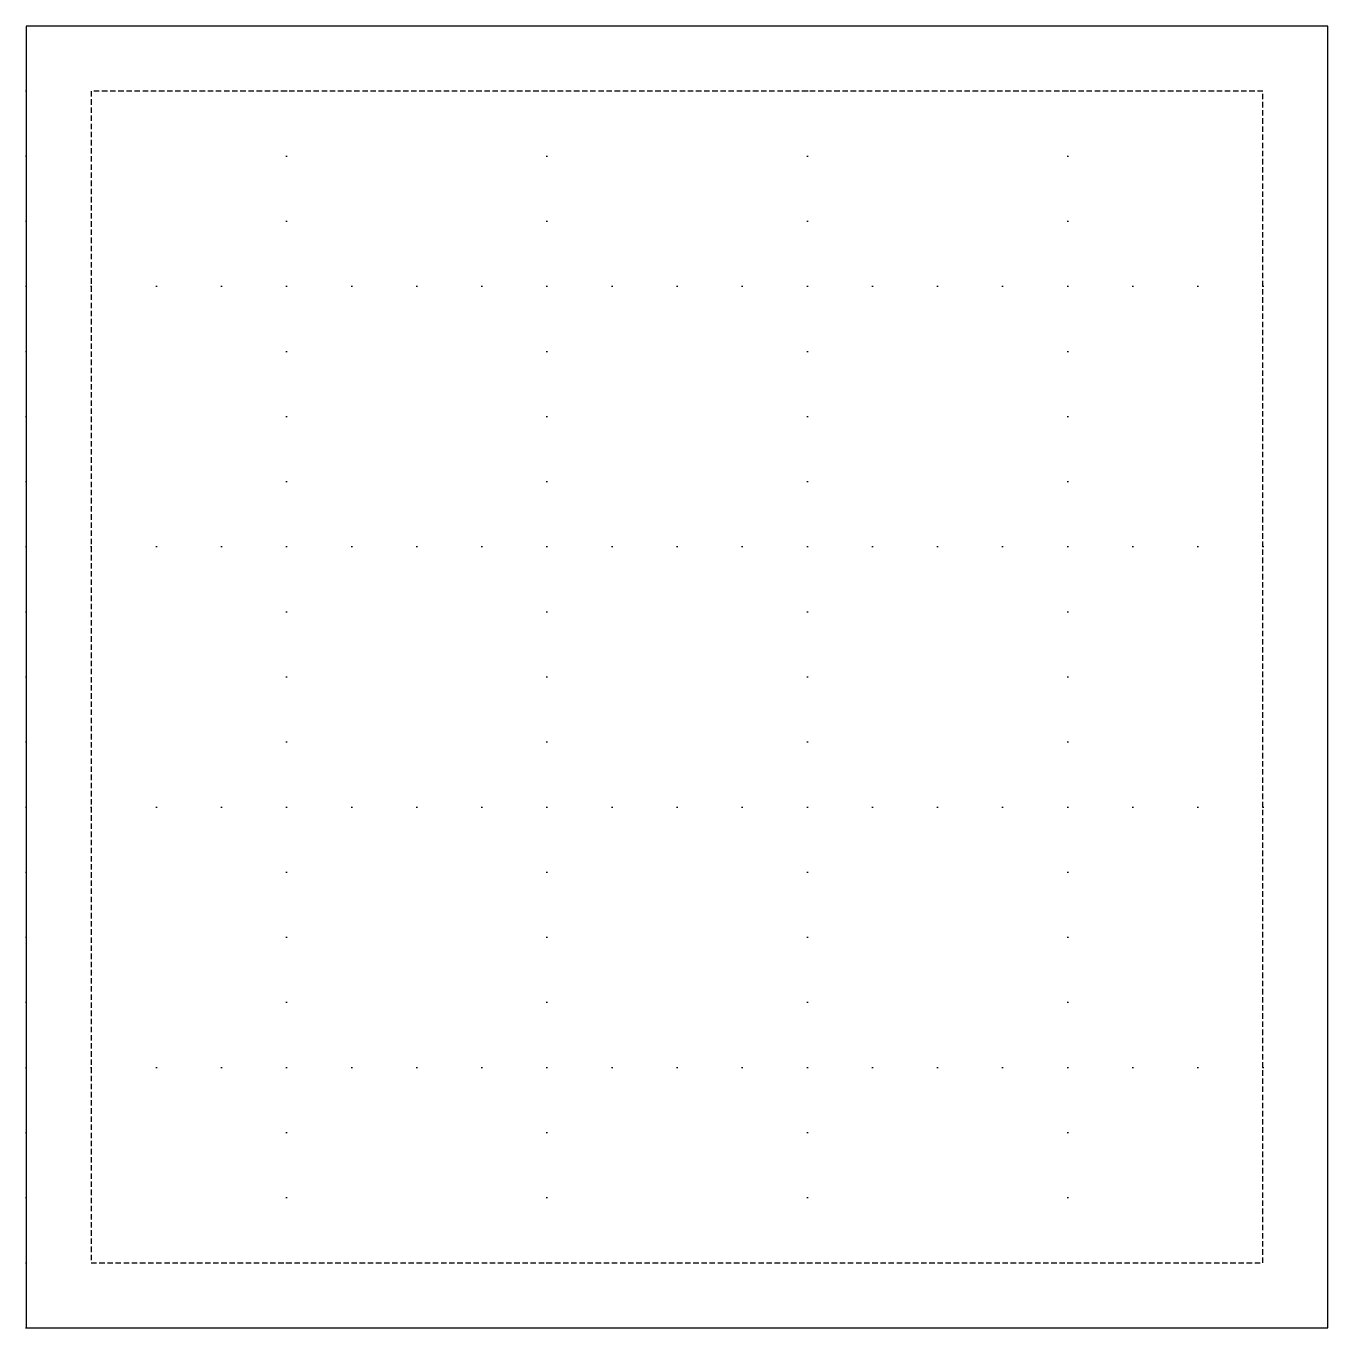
# Model space of a CAD drawing. Header units: inches. Extents: x 0 to 60, y 0 to 60.
import ezdxf

# ---------------------------------------------------------------- set-up
doc = ezdxf.new("R2010")
doc.units = ezdxf.units.IN
doc.header["$MEASUREMENT"] = 0
doc.linetypes.add('DOT', pattern=[0.25, 0, -0.25])
doc.linetypes.add('HIDDEN', pattern=[0.375, 0.25, -0.125])
doc.layers.add('0_CARPET', color=5, linetype='Continuous')
doc.layers.add('0_GRID', color=11, linetype='DOT')
doc.layers.add('0_CARPET PADDING', color=9, linetype='HIDDEN', true_color=0x808080)

msp = doc.modelspace()

# ---------------------------------------------------------------- hatches: boundary and pattern name
at = {"layer": '0_GRID'}
h = msp.add_hatch(dxfattribs=at)
h.set_pattern_fill('IXM-GRID-04', color=256, scale=12, pattern_type=2)
h.set_pattern_definition([(0, (9, 12), (0, 12), [0, -12]), (0, (9, 0), (0, 12), [0, -12]), (0, (3, 12), (0, 12), [0, -12]), (0, (3, 0), (0, 12), [0, -12]), (0, (0, 3), (0, 12), [0, -12]), (0, (12, 3), (0, 12), [0, -12]), (0, (0, 9), (0, 12), [0, -12]), (0, (12, 9), (0, 12), [0, -12]), (0, (0, 6), (0, 12), [0, -12]), (0, (12, 6), (0, 12), [0, -12]), (0, (6, 12), (0, 12), [0, -12]), (0, (6, 0), (0, 12), [0, -12]), (0, (0, 12), (0, 12), [0, -12]), (0, (12, 12), (0, 12), [0, -12]), (0, (12, 0), (0, 12), [0, -12]), (0, (0, 0), (0, 12), [0, -12])])
h.paths.add_polyline_path([(60, 60), (0, 60), (0, 0), (60, 0)])

# ---------------------------------------------------------------- linework, layer by layer
at = {"layer": '0_CARPET'}
msp.add_lwpolyline([(60, 60), (0, 60), (0, 0), (60, 0)], close=True, dxfattribs=at)
at = {"layer": '0_CARPET PADDING'}
msp.add_lwpolyline([(57, 57), (3, 57), (3, 3), (57, 3)], close=True, dxfattribs=at)

doc.saveas('drawing.dxf')
